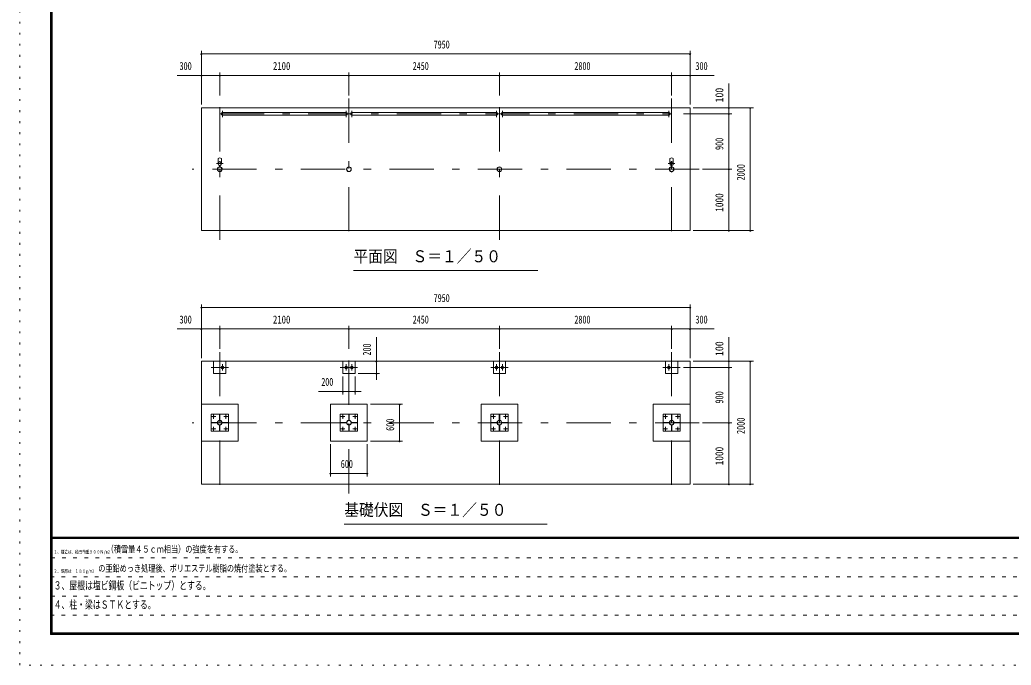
# Model space of a CAD drawing. Units: millimetres, scale not verified, with parts at other scales. Extents: x -23449 to 23452, y -10500 to 10500.
# Drawn here: x -6248 to 9878, y -10500 to 0 of the extents above; entities that cross this region are included whole.
import ezdxf
from ezdxf.enums import TextEntityAlignment as Align

# ---------------------------------------------------------------- set-up
doc = ezdxf.new("R2010")
doc.units = ezdxf.units.MM
doc.header["$LTSCALE"] = 60
for name, pattern in [('USER1', [3, 1, -2]), ('USER3', [24, 12, -5, 2, -5]), ('USER4', [3, 0.5, -2.5])]:
    doc.linetypes.add(name, pattern=pattern)
doc.layers.add('0-1_0-F', color=7, linetype='Continuous')
for name, color, linetype, lineweight in [('0-2_1-0BOLD', 7, 'Continuous', 18), ('0-3_1-2CENTER', 3, 'USER3', 18), ('0-5_1-5DIM', 3, 'Continuous', 18), ('0-C_F-F', 5, 'Continuous', 18), ('0-D_F-E_J_ADD', 5, 'USER4', 18)]:
    doc.layers.add(name, color=color, linetype=linetype, lineweight=lineweight)
doc.styles.add('ＭＳ ゴシック', font='')
doc.styles.get('ＭＳ ゴシック').set_extended_font_data('MS Gothic')

msp = doc.modelspace()

# ---------------------------------------------------------------- linework, layer by layer
at = {"layer": '0-2_1-0BOLD'}
for p, q in [((-942.07, -1508.98), (-2949.37, -1508.98)), ((-2949.37, -1551.68), (-942.07, -1551.68)), ((-849.36, -1508.98), (1507.93, -1508.98)), ((1507.93, -1551.68), (-849.36, -1551.68)), ((1600.63, -1508.98), (4307.93, -1508.98)), ((4307.93, -1551.68), (1600.63, -1551.68)), ((-3023.22, -2255.29), (-3023.22, -2330.81)), ((-2968.22, -2330.81), (-2968.22, -2255.29)), ((4326.78, -2330.81), (4326.78, -2255.29)), ((4381.78, -2255.29), (4381.78, -2330.81)), ((-3000.32, -2390.84), (-3000.32, -2369.06)), ((-2998.72, -2367.66), (-2998.72, -2392.29)), ((-2992.72, -2392.29), (-2992.72, -2367.66)), ((-2991.12, -2369.06), (-2991.12, -2390.84)), ((4349.68, -2369.06), (4349.68, -2390.84)), ((4351.28, -2392.29), (4351.28, -2367.66)), ((4357.28, -2367.66), (4357.28, -2392.29)), ((4358.88, -2390.84), (4358.88, -2369.06)), ((-995.72, -5555.33), (-995.72, -5755.33)), ((1454.28, -5555.33), (1454.28, -5755.33)), ((4454.27, -5555.33), (4454.27, -5755.33)), ((4054.28, -6255.33), (4654.28, -6255.33)), ((-3053.87, -6552.33), (-3053.87, -6558.33)), ((-2992.72, -6497.18), (-2998.72, -6497.18)), ((-2937.57, -6558.33), (-2937.57, -6552.33)), ((-953.87, -6558.33), (-953.87, -6552.33)), ((-898.72, -6497.18), (-892.72, -6497.18)), ((-837.57, -6552.33), (-837.57, -6558.33)), ((1496.13, -6552.33), (1496.13, -6558.33)), ((1557.28, -6497.18), (1551.28, -6497.18)), ((1612.43, -6558.33), (1612.43, -6552.33)), ((4296.13, -6558.33), (4296.13, -6552.33)), ((4351.28, -6497.18), (4357.28, -6497.18)), ((4412.43, -6552.33), (4412.43, -6558.33)), ((-2998.72, -6613.48), (-2992.73, -6613.48)), ((-892.72, -6613.48), (-898.72, -6613.48)), ((1551.28, -6613.48), (1557.28, -6613.48)), ((4357.28, -6613.48), (4351.28, -6613.48))]:
    msp.add_line(p, q, dxfattribs=at)
for points in [[(-3295.72, -1430.33), (-3295.72, -3430.33), (4654.28, -3430.33), (4654.28, -1430.33)], [(-3295.72, -5555.32), (-3295.72, -7555.33), (4654.28, -7555.33), (4654.28, -5555.32)], [(-1195.72, -6855.33), (-1195.72, -6255.33), (-595.72, -6255.33), (-595.72, -6855.33)], [(1254.28, -6255.33), (1254.28, -6855.33), (1854.28, -6855.33), (1854.28, -6255.33)], [(-3135.72, -6695.33), (-2855.72, -6695.33), (-2855.72, -6415.33), (-3135.72, -6415.33)], [(-2992.72, -6517.18), (-2998.72, -6517.18), (-2998.72, -6417.18), (-2992.72, -6417.18)], [(-1035.72, -6695.33), (-1035.72, -6415.33), (-755.72, -6415.33), (-755.72, -6695.33)], [(-898.72, -6517.18), (-892.72, -6517.18), (-892.72, -6417.18), (-898.72, -6417.18)], [(1414.28, -6415.33), (1694.28, -6415.33), (1694.28, -6695.33), (1414.28, -6695.33)], [(1557.28, -6517.18), (1557.28, -6417.18), (1551.28, -6417.18), (1551.28, -6517.18)], [(4494.28, -6415.33), (4494.28, -6695.33), (4214.28, -6695.33), (4214.28, -6415.33)], [(4351.28, -6517.18), (4351.28, -6417.18), (4357.28, -6417.18), (4357.28, -6517.18)], [(-3033.87, -6552.33), (-3033.87, -6558.33), (-3133.87, -6558.33), (-3133.87, -6552.33)], [(-2998.72, -6693.48), (-2998.72, -6593.48), (-2992.73, -6593.48), (-2992.73, -6693.48)], [(-2957.57, -6558.33), (-2857.57, -6558.33), (-2857.57, -6552.33), (-2957.57, -6552.33)], [(-1033.87, -6558.33), (-1033.87, -6552.33), (-933.87, -6552.33), (-933.87, -6558.33)], [(-892.72, -6593.48), (-898.72, -6593.48), (-898.72, -6693.48), (-892.72, -6693.48)], [(-857.57, -6552.33), (-857.57, -6558.33), (-757.57, -6558.33), (-757.57, -6552.33)], [(1416.13, -6552.33), (1416.13, -6558.33), (1516.13, -6558.33), (1516.13, -6552.33)], [(1551.28, -6593.48), (1557.28, -6593.48), (1557.28, -6693.48), (1551.28, -6693.48)], [(1592.43, -6558.33), (1592.43, -6552.33), (1692.43, -6552.33), (1692.43, -6558.33)], [(4316.13, -6558.33), (4216.13, -6558.33), (4216.13, -6552.33), (4316.13, -6552.33)], [(4357.28, -6593.48), (4351.28, -6593.48), (4351.28, -6693.48), (4357.28, -6693.48)], [(4492.43, -6552.33), (4392.43, -6552.33), (4392.43, -6558.33), (4492.43, -6558.33)]]:
    msp.add_lwpolyline(points, close=True, dxfattribs=at)
for points in [[(-3095.73, -5555.33), (-3095.73, -5755.33), (-2895.73, -5755.33), (-2895.73, -5555.33)], [(-995.72, -5755.33), (-795.72, -5755.33), (-795.72, -5555.33)], [(1454.28, -5755.33), (1654.28, -5755.33), (1654.28, -5555.33)], [(4454.27, -5755.33), (4254.27, -5755.33), (4254.27, -5555.33)], [(-3295.72, -6255.33), (-2695.72, -6255.33), (-2695.72, -6855.33), (-3295.72, -6855.33)], [(4054.28, -6255.33), (4054.28, -6855.33), (4654.28, -6855.33)]]:
    msp.add_lwpolyline(points, dxfattribs=at)
for centre, radius in [((-2995.72, -2430.33), 38.15), ((-2995.72, -2430.33), 35.35), ((-2995.72, -2340.33), 27.5), ((-2995.72, -2308.98), 2.25), ((-895.72, -2430.33), 38.15), ((-895.72, -2430.33), 35.35), ((1554.28, -2430.33), 38.15), ((1554.28, -2430.33), 35.35), ((4354.28, -2430.33), 38.15), ((4354.28, -2430.33), 35.35), ((4354.28, -2340.33), 27.5), ((4354.28, -2308.98), 2.25), ((-2995.72, -2472.33), 2.25), ((4354.28, -2472.33), 2.25), ((-2949.37, -5655.33), 21.35), ((-2949.37, -5655.33), 19.05), ((-942.07, -5655.33), 21.35), ((-942.07, -5655.33), 19.05), ((-849.37, -5655.33), 21.35), ((-849.37, -5655.33), 19.05), ((1507.93, -5655.33), 21.35), ((1507.93, -5655.33), 19.05), ((1600.63, -5655.33), 21.35), ((1600.63, -5655.33), 19.05), ((4307.92, -5655.33), 21.35), ((4307.92, -5655.33), 19.05), ((-3095.72, -6455.33), 8), ((-2895.73, -6455.33), 8), ((-995.72, -6455.33), 8), ((-795.72, -6455.33), 8), ((1454.28, -6455.33), 8), ((1654.28, -6455.33), 8), ((4254.28, -6455.33), 8), ((4454.28, -6455.33), 8), ((-2995.72, -6555.33), 38.15), ((-2995.72, -6555.33), 35.35), ((-895.72, -6555.33), 38.15), ((-895.72, -6555.33), 35.35), ((1554.28, -6555.33), 38.15), ((1554.28, -6555.33), 35.35), ((4354.28, -6555.33), 38.15), ((4354.28, -6555.33), 35.35), ((-3095.72, -6655.33), 8), ((-2895.73, -6655.33), 8), ((-995.72, -6655.33), 8), ((-795.72, -6655.33), 8), ((1454.28, -6655.33), 8), ((1654.28, -6655.33), 8), ((4254.28, -6655.33), 8), ((4454.28, -6655.33), 8)]:
    msp.add_circle(centre, radius, dxfattribs=at)
for centre, radius, start, end in [((-2949.37, -1530.33), 21.35, 90, 270), ((-942.07, -1530.33), 21.35, 270, 90), ((-849.36, -1530.33), 21.35, 90, 270), ((1507.93, -1530.33), 21.35, 270, 90), ((1600.63, -1530.33), 21.35, 90, 270), ((4307.93, -1530.33), 21.35, 270, 90), ((-2995.72, -2290.78), 44.9, 52.23546, 127.76454), ((4354.28, -2290.78), 44.9, 52.23546, 127.76454), ((-2995.72, -2430.33), 39.75, 96.64514, 265.61671), ((-2995.72, -2340.33), 29.1, 95.93016, 260.90512), ((-2995.72, -2357.73), 44.9, 109.58864, 127.76454), ((-2995.72, -2308.98), 3.85, 321.34222, 270), ((-2995.72, -2340.33), 29.1, 279.09488, 90), ((-2995.72, -2430.33), 39.75, 270, 83.35486), ((-2995.72, -2357.73), 44.9, 52.23546, 70.41136), ((4354.28, -2430.33), 39.75, 96.64514, 265.61671), ((4354.28, -2340.33), 29.1, 95.93016, 260.90512), ((4354.28, -2357.73), 44.9, 109.58864, 127.76454), ((4354.28, -2308.98), 3.85, 321.34222, 270), ((4354.28, -2340.33), 29.1, 279.09488, 90), ((4354.28, -2430.33), 39.75, 270, 83.35486), ((4354.28, -2357.73), 44.9, 52.23546, 70.41136), ((-2995.72, -2472.33), 3.85, 90, 37.90752), ((4354.28, -2472.33), 3.85, 90, 37.90752)]:
    msp.add_arc(centre, radius, start, end, dxfattribs=at)
at = {"layer": '0-3_1-2CENTER'}
for p, q in [((-2995.72, -3580.33), (-2995.72, -1280.33)), ((-895.72, -1280.33), (-895.72, -3580.33)), ((1554.28, -3580.33), (1554.28, -1280.33)), ((4354.28, -1280.33), (4354.28, -3580.33)), ((-2995.72, -1530.33), (4354.28, -1530.33)), ((-2949.37, -1581.68), (-2949.37, -1478.98)), ((-942.07, -1581.68), (-942.07, -1478.98)), ((-849.36, -1478.98), (-849.36, -1581.68)), ((1507.93, -1478.98), (1507.93, -1581.68)), ((1600.63, -1581.68), (1600.63, -1478.98)), ((4307.93, -1478.98), (4307.93, -1581.68)), ((-3050.72, -2340.33), (-2940.72, -2340.33)), ((-2984.96, -2380), (-3006.48, -2380)), ((4409.28, -2340.33), (4299.28, -2340.33)), ((4343.52, -2380), (4365.04, -2380)), ((4804.28, -2430.33), (-3445.72, -2430.33)), ((-2995.72, -5405.33), (-2995.72, -7705.32)), ((-895.72, -7705.32), (-895.72, -5405.33)), ((1554.28, -5405.33), (1554.28, -7705.32)), ((4354.28, -5405.33), (4354.28, -7705.32)), ((-2949.37, -5603.98), (-2949.37, -5706.68)), ((-942.07, -5706.68), (-942.07, -5603.98)), ((-849.37, -5603.98), (-849.37, -5706.68)), ((1507.93, -5603.98), (1507.93, -5706.68)), ((1600.63, -5706.68), (1600.63, -5603.98)), ((4307.92, -5603.98), (4307.92, -5706.68)), ((-3137.15, -5655.33), (-2854.3, -5655.33)), ((-754.3, -5655.33), (-1037.14, -5655.33)), ((1695.7, -5655.33), (1412.86, -5655.33)), ((4495.69, -5655.33), (4212.85, -5655.33)), ((-3095.72, -6489.47), (-3095.72, -6421.18)), ((-2895.73, -6421.18), (-2895.73, -6489.47)), ((-995.72, -6489.47), (-995.72, -6421.18)), ((-795.72, -6489.47), (-795.72, -6421.18)), ((1454.28, -6489.47), (1454.28, -6421.18)), ((1654.28, -6421.18), (1654.28, -6489.47)), ((4254.28, -6421.18), (4254.28, -6489.47)), ((4454.28, -6421.18), (4454.28, -6489.47)), ((4804.28, -6555.33), (-3445.72, -6555.33)), ((-3061.58, -6455.33), (-3129.87, -6455.33)), ((-2861.58, -6455.33), (-2929.87, -6455.33)), ((-961.58, -6455.33), (-1029.87, -6455.33)), ((-829.87, -6455.33), (-761.58, -6455.33)), ((1420.13, -6455.33), (1488.42, -6455.33)), ((1620.13, -6455.33), (1688.42, -6455.33)), ((4288.42, -6455.33), (4220.13, -6455.33)), ((4420.13, -6455.33), (4488.42, -6455.33)), ((-3129.87, -6655.33), (-3061.58, -6655.33)), ((-3095.72, -6621.18), (-3095.72, -6689.47)), ((-2929.87, -6655.33), (-2861.58, -6655.33)), ((-2895.73, -6689.47), (-2895.73, -6621.18)), ((-961.58, -6655.33), (-1029.87, -6655.33)), ((-995.72, -6689.47), (-995.72, -6621.18)), ((-829.87, -6655.33), (-761.58, -6655.33)), ((-795.72, -6621.18), (-795.72, -6689.47)), ((1488.42, -6655.33), (1420.13, -6655.33)), ((1454.28, -6689.47), (1454.28, -6621.18)), ((1688.42, -6655.33), (1620.13, -6655.33)), ((1654.28, -6621.18), (1654.28, -6689.47)), ((4288.42, -6655.33), (4220.13, -6655.33)), ((4254.28, -6621.18), (4254.28, -6689.47)), ((4420.13, -6655.33), (4488.42, -6655.33)), ((4454.28, -6621.18), (4454.28, -6689.47))]:
    msp.add_line(p, q, dxfattribs=at)
at = {"layer": '0-5_1-5DIM'}
for p, q in [((-3285.72, -555.33), (-3305.72, -555.33)), ((-3295.72, -505.33), (-3295.72, -1380.33)), ((-3295.72, -555.33), (4654.28, -555.33)), ((4664.28, -555.33), (4644.28, -555.33)), ((4654.28, -505.33), (4654.28, -1380.33)), ((-3295.72, -905.33), (-3688.22, -905.33)), ((-3285.72, -905.33), (-3305.72, -905.33)), ((-3295.72, -905.33), (-2995.72, -905.33)), ((-2985.72, -905.33), (-3005.72, -905.33)), ((-2995.72, -1230.33), (-2995.72, -855.33)), ((-2995.72, -905.33), (-895.72, -905.33)), ((-885.72, -905.33), (-905.72, -905.33)), ((-895.72, -1230.33), (-895.72, -855.33)), ((-895.72, -905.33), (1554.28, -905.33)), ((1564.28, -905.33), (1544.28, -905.33)), ((1554.28, -1230.33), (1554.28, -855.33)), ((1554.28, -905.33), (4354.28, -905.33)), ((4364.28, -905.33), (4344.28, -905.33)), ((4354.28, -855.33), (4354.28, -1230.33)), ((4354.28, -905.33), (4654.28, -905.33)), ((4664.28, -905.33), (4644.28, -905.33)), ((5046.78, -905.33), (4654.28, -905.33)), ((5284.28, -1430.33), (5284.28, -1037.83)), ((4704.28, -1430.33), (5684.28, -1430.33)), ((5294.28, -1430.33), (5274.28, -1430.33)), ((5284.28, -1530.34), (5284.28, -1430.33)), ((5644.28, -1430.33), (5624.28, -1430.33)), ((5634.28, -1430.33), (5634.28, -3430.33)), ((4545.7, -1530.34), (5334.28, -1530.34)), ((5294.28, -1530.34), (5274.28, -1530.34)), ((5284.28, -2430.33), (5284.28, -1530.34)), ((5334.28, -2430.33), (4854.28, -2430.33)), ((5294.28, -2430.33), (5274.28, -2430.33)), ((5284.28, -3430.33), (5284.28, -2430.33)), ((4704.28, -3430.33), (5684.28, -3430.33)), ((5294.28, -3430.33), (5274.28, -3430.33)), ((5644.28, -3430.33), (5624.28, -3430.33)), ((-820.72, -4080.33), (2179.28, -4080.33)), ((-3295.72, -4630.33), (-3295.72, -5505.32)), ((4654.28, -4630.33), (4654.28, -5505.32)), ((-3285.72, -4680.33), (-3305.72, -4680.33)), ((-3295.72, -4680.33), (4654.28, -4680.33)), ((4664.27, -4680.33), (4644.27, -4680.33)), ((-2995.73, -5355.33), (-2995.73, -4980.33)), ((-895.72, -5355.33), (-895.72, -4980.33)), ((1554.28, -5355.33), (1554.28, -4980.33)), ((4354.28, -4980.33), (4354.28, -5355.33)), ((-3295.72, -5030.33), (-3688.22, -5030.33)), ((-3285.72, -5030.33), (-3305.72, -5030.33)), ((-3295.72, -5030.33), (-2995.73, -5030.33)), ((-2985.73, -5030.33), (-3005.73, -5030.33)), ((-2995.73, -5030.33), (-895.72, -5030.33)), ((-885.72, -5030.33), (-905.72, -5030.33)), ((-895.72, -5030.33), (1554.28, -5030.33)), ((1564.27, -5030.33), (1544.27, -5030.33)), ((1554.28, -5030.33), (4354.28, -5030.33)), ((4364.28, -5030.33), (4344.28, -5030.33)), ((4354.28, -5030.33), (4654.28, -5030.33)), ((4664.27, -5030.33), (4644.27, -5030.33)), ((5046.78, -5030.33), (4654.28, -5030.33)), ((-448.7, -5555.33), (-448.7, -5162.83)), ((5284.28, -5555.33), (5284.28, -5162.83)), ((-398.7, -5555.33), (-745.72, -5555.33)), ((-438.7, -5555.33), (-458.7, -5555.33)), ((-448.7, -5755.33), (-448.7, -5555.33)), ((4704.28, -5555.33), (5684.28, -5555.33)), ((5294.28, -5555.33), (5274.28, -5555.33)), ((5284.28, -5655.33), (5284.28, -5555.33)), ((5644.28, -5555.33), (5624.28, -5555.33)), ((5634.28, -5555.33), (5634.28, -7555.32)), ((-995.72, -6094.63), (-995.72, -5805.33)), ((-795.72, -5805.33), (-795.72, -6094.63)), ((-745.72, -5755.33), (-398.7, -5755.33)), ((-438.7, -5755.33), (-458.7, -5755.33)), ((-448.7, -5755.33), (-448.7, -5855.33)), ((5334.28, -5655.33), (4545.7, -5655.33)), ((5294.28, -5655.33), (5274.28, -5655.33)), ((5284.28, -6555.32), (5284.28, -5655.33)), ((-995.72, -6044.63), (-1388.22, -6044.63)), ((-985.72, -6044.63), (-1005.72, -6044.63)), ((-995.72, -6044.63), (-795.72, -6044.63)), ((-785.72, -6044.63), (-805.72, -6044.63)), ((-795.72, -6044.63), (-695.72, -6044.63)), ((-545.72, -6255.33), (-20.73, -6255.33)), ((-60.73, -6255.33), (-80.73, -6255.33)), ((-70.73, -6855.33), (-70.73, -6255.33)), ((5334.28, -6555.32), (4854.28, -6555.32)), ((5294.28, -6555.32), (5274.28, -6555.32)), ((5284.28, -7555.32), (5284.28, -6555.32)), ((-1195.72, -7430.33), (-1195.72, -6905.33)), ((-595.72, -6905.33), (-595.72, -7430.33)), ((-20.73, -6855.33), (-545.72, -6855.33)), ((-60.73, -6855.33), (-80.73, -6855.33)), ((-1185.72, -7380.33), (-1205.72, -7380.33)), ((-1195.72, -7380.33), (-595.72, -7380.33)), ((-585.72, -7380.33), (-605.72, -7380.33)), ((4704.28, -7555.32), (5684.28, -7555.32)), ((5294.28, -7555.32), (5274.28, -7555.32)), ((5644.28, -7555.32), (5624.28, -7555.32)), ((2329.28, -8205.33), (-970.72, -8205.33))]:
    msp.add_line(p, q, dxfattribs=at)
for centre in [(-3295.72, -555.33), (4654.28, -555.33), (-3295.72, -905.33), (-2995.72, -905.33), (-895.72, -905.33), (1554.28, -905.33), (4354.28, -905.33), (4654.28, -905.33), (5284.28, -1430.33), (5634.28, -1430.33), (5284.28, -1530.34), (5284.28, -2430.33), (5284.28, -3430.33), (5634.28, -3430.33), (-3295.72, -4680.33), (4654.27, -4680.33), (-3295.72, -5030.33), (-2995.73, -5030.33), (-895.72, -5030.33), (1554.27, -5030.33), (4354.28, -5030.33), (4654.27, -5030.33), (-448.7, -5555.33), (5284.28, -5555.33), (5634.28, -5555.33), (-448.7, -5755.33), (5284.28, -5655.33), (-995.72, -6044.63), (-795.72, -6044.63), (-70.73, -6255.33), (5284.28, -6555.32), (-70.73, -6855.33), (-1195.72, -7380.33), (-595.72, -7380.33), (5284.28, -7555.32), (5634.28, -7555.32)]:
    msp.add_arc(centre, 10, 180, 0, dxfattribs=at)
at = {"layer": '0-C_F-F'}
for p, q in [((22926.62, -8415), (-5723.38, -8415)), ((-5723.38, -8417.5), (22926.62, -8417.5)), ((22926.62, -8420), (-5723.38, -8420)), ((-5723.38, -8422.5), (22926.62, -8422.5)), ((22926.62, -8425), (-5723.38, -8425)), ((-5723.38, -8427.5), (22926.62, -8427.5)), ((22926.62, -8430), (-5723.38, -8430)), ((-5723.38, -8432.5), (22926.62, -8432.5)), ((22926.62, -8435), (-5723.38, -8435)), ((-5723.38, -8437.5), (22926.62, -8437.5)), ((22926.62, -8440), (-5723.38, -8440))]:
    msp.add_line(p, q, dxfattribs=at)
at = {"layer": '0-C_F-F', "color": 6, "linetype": 'USER1'}
for p, q in [((12501.62, -8752), (-5748.38, -8752)), ((-5748.38, -9064), (12501.62, -9064)), ((12501.62, -9376), (-5748.38, -9376)), ((-5748.38, -9688), (9993.62, -9688))]:
    msp.add_line(p, q, dxfattribs=at)
at = {"layer": '0-C_F-F'}
for points in [[(22951.62, -10000), (-5748.38, -10000), (-5748.38, 10100), (22951.62, 10100)], [(22949.12, -9997.5), (-5745.88, -9997.5), (-5745.88, 10097.5), (22949.12, 10097.5)], [(22946.62, -9995), (22946.62, 10095), (-5743.38, 10095), (-5743.38, -9995)], [(22944.12, -9992.5), (-5740.88, -9992.5), (-5740.88, 10092.5), (22944.12, 10092.5)], [(22941.62, -9990), (22941.62, 10090), (-5738.38, 10090), (-5738.38, -9990)], [(22939.12, -9987.5), (-5735.88, -9987.5), (-5735.88, 10087.5), (22939.12, 10087.5)], [(22936.62, -9985), (22936.62, 10085), (-5733.38, 10085), (-5733.38, -9985)], [(22934.12, -9982.5), (-5730.88, -9982.5), (-5730.88, 10082.5), (22934.12, 10082.5)], [(22931.62, -9980), (-5728.38, -9980), (-5728.38, 10080), (22931.62, 10080)], [(22929.12, -9977.5), (-5725.88, -9977.5), (-5725.88, 10077.5), (22929.12, 10077.5)], [(22926.62, -9975), (22926.62, 10075), (-5723.38, 10075), (-5723.38, -9975)]]:
    msp.add_lwpolyline(points, close=True, dxfattribs=at)
at = {"layer": '0-D_F-E_J_ADD'}
msp.add_lwpolyline([(23451.62, -10500), (-6248.38, -10500), (-6248.38, 10500), (23451.62, 10500)], close=True, dxfattribs=at)

# ---------------------------------------------------------------- texts
at = {"layer": '0-1_0-F', "style": 'ＭＳ ゴシック'}
for s, height, width, p in [('（積雪量４５ｃｍ相当）の強度を有する。', 110.7, 0.75, (-4835.89, -8702)), ('１、構造は、積雪荷重９００Ｎ/m2', 55.35, 0.75, (-5698.38, -8702)), ('\u3000の亜鉛めっき処理後、ポリエステル樹脂の焼付塗装とする。', 110.7, 0.75, (-5088.78, -9014)), ('２、鉄部は\u3000１８０g/m2', 55.35, 0.75, (-5698.38, -9014)), ('３、屋根は塩ビ鋼板（ビニトップ）とする。', 130.2, 0.7, (-5698.38, -9308.24)), ('４、柱・梁はＳＴＫとする。', 130.2, 0.7, (-5698.38, -9620.23))]:
    msp.add_text(s, height=height, dxfattribs=dict(at, width=width)).set_placement(p, align=Align.BOTTOM_LEFT)
at = {"layer": '0-5_1-5DIM', "color": 7, "style": 'ＭＳ ゴシック'}
for s, height, width, p in [('7950', 130.2, 0.7, (483.95, -505.33)), ('300', 130.2, 0.75, (-3651.07, -855.33)), ('2100', 130.2, 0.8, (-2131.1, -855.33)), ('2450', 130.2, 0.7, (143.28, -855.33)), ('2800', 130.2, 0.7, (2773.01, -855.33)), ('300', 130.2, 0.75, (4741.43, -855.33)), ('平面図\u3000Ｓ＝１／５０', 195.4, 0.9, (-820.72, -4003.68)), ('7950', 130.2, 0.7, (483.94, -4630.33)), ('300', 130.2, 0.75, (-3651.08, -4980.33)), ('2100', 130.2, 0.8, (-2131.11, -4980.33)), ('2450', 130.2, 0.7, (143.27, -4980.33)), ('2800', 130.2, 0.7, (2773, -4980.33)), ('300', 130.2, 0.75, (4741.42, -4980.33)), ('200', 130.2, 0.7, (-1344.24, -5994.63)), ('600', 130.2, 0.75, (-1028.58, -7330.33)), ('基礎伏図\u3000Ｓ＝１／５０', 195.4, 0.9, (-970.72, -8128.68))]:
    msp.add_text(s, height=height, dxfattribs=dict(at, width=width)).set_placement(p, align=Align.BOTTOM_LEFT)
for s, width, p in [('100', 0.9, (5234.28, -1344.66)), ('900', 0.75, (5234.28, -2117.96)), ('2000', 0.75, (5584.28, -2613.36)), ('1000', 0.85, (5234.28, -3123.13)), ('200', 0.7, (-498.7, -5461.34)), ('100', 0.9, (5234.28, -5469.66)), ('900', 0.75, (5234.28, -6242.95)), ('600', 0.75, (-120.73, -6688.19)), ('2000', 0.75, (5584.28, -6738.36)), ('1000', 0.85, (5234.28, -7248.13))]:
    msp.add_text(s, height=130.2, rotation=90, dxfattribs=dict(at, width=width)).set_placement(p, align=Align.BOTTOM_LEFT)

doc.saveas('drawing.dxf')
